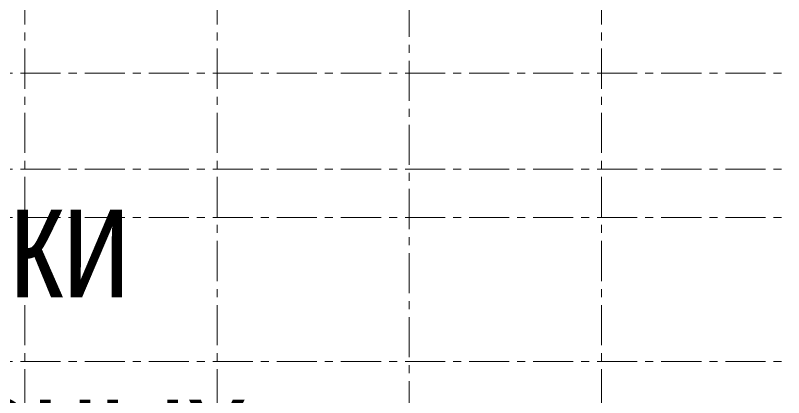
# Model space of a CAD drawing. Header units: millimetres. Extents: x -455656 to 9247092, y 0 to 412358.
# Drawn here: x -323470 to -299487, y 341134 to 353059 of the extents above; entities that cross this region are included whole.
import ezdxf
from ezdxf import colors
from ezdxf.entities.mleader import LeaderData, LeaderLine
from ezdxf.enums import TextEntityAlignment as Align
from ezdxf.math import Vec2, Vec3

# ---------------------------------------------------------------- set-up
doc = ezdxf.new("R2018")
doc.units = ezdxf.units.MM
doc.header["$MEASUREMENT"] = 0
doc.linetypes.add('CENTER', pattern=[2, 1.25, -0.25, 0.25, -0.25])
doc.layers.get('0').update_dxf_attribs({"color": 250, "lineweight": 9})
doc.layers.add('АР_Названия помещений', color=124, linetype='Continuous', lineweight=5, plot=False)
for name, color, linetype, lineweight in [('АР_Номер помещения', 1, 'Continuous', 25), ('АР_Помещения_площадь', 19, 'Continuous', 9), ('подлога', 250, 'Continuous', 9)]:
    doc.layers.add(name, color=color, linetype=linetype, lineweight=lineweight)
doc.styles.add('ISOCPEUR', font='isocpeur.ttf', dxfattribs={"width": 0.7})
doc.styles.get("Standard").update_dxf_attribs({"font": 'isocpeur.ttf'})

# ---------------------------------------------------------------- blocks, each defined once
blk = doc.blocks.new('*U272')
at = {"color": 7, "style": 'ISOCPEUR', "width": 0.7, "flags": 1}
blk.add_attdef('КАТЕГОРИЯ', (-499.1655280450395, -2092.186355050572), '', height=250, dxfattribs=at)
at = {"layer": 'АР_Номер помещения', "color": 7, "style": 'ISOCPEUR', "width": 0.7}
blk.add_attdef('НОМЕР_ПОМЕЩЕНИЯ', text='', height=300, dxfattribs=at).set_placement((-11974.07101150777, -849.2380251303753), align=Align.MIDDLE_CENTER)
at = {"layer": 'АР_Помещения_площадь', "color": 7, "lineweight": 30, "width": 0.7, "flags": 104}
blk.add_attdef('ИМЯ_ПОМЕЩЕНИЯ', text='', height=100, dxfattribs=at).set_placement((157.6277002443094, 1217.141369806137), align=Align.MIDDLE_CENTER)
at = {"layer": 'АР_Помещения_площадь', "color": 7, "style": 'ISOCPEUR', "width": 0.7}
blk.add_attdef('ПЛОЩАДЬ_ПОМЕЩЕНИЯ', text='', height=200, dxfattribs=at).set_placement((-11648.2094936894, -1850.74696548065), align=Align.MIDDLE_RIGHT)
blk = doc.blocks.new('_DotSmall')
at = {"color": 0, "linetype": 'ByBlock', "const_width": 0.5}
blk.add_lwpolyline([(-0.0625, 0, 1), (0.0625, 0, 1)], format="xyb", close=True, dxfattribs=at)

msp = doc.modelspace()

# ---------------------------------------------------------------- linework, layer by layer
at = {"layer": 'подлога', "linetype": 'CENTER', "ltscale": 1000}
for p, q in [((-323172.0711264503, 382020.6513644527), (-323172.0711264503, 326288.3028007622)), ((-317172.0711264502, 382020.6513644527), (-317172.0711264502, 326288.3028007622)), ((-305172.0711264501, 382020.6513644527), (-305172.0711264501, 326288.3028007622)), ((-311172.0711264502, 381642.4486035834), (-311172.0711264502, 325910.1000398931)), ((-359305.7650579242, 351258.1824583525), (-276127.363003205, 351258.1824583525)), ((-359305.7650579242, 348258.1824583525), (-276127.363003205, 348258.1824583525)), ((-359305.7650579242, 346758.1824583525), (-276127.363003205, 346758.1824583525)), ((-359305.7650579242, 342258.1824583525), (-276127.363003205, 342258.1824583525))]:
    msp.add_line(p, q, dxfattribs=at)

# ---------------------------------------------------------------- block references
at = {"layer": 'подлога', "color": 7}
ref = msp.add_blockref('*U272', (-322053.1488378855, 365875.752495448), dxfattribs=at)
lines = msp.add_mtext('\\W0.8000;Техническое помещение для прокладки инженерных коммуникаций', dxfattribs={"layer": 'АР_Названия помещений', "insert": (-338172.0711264507, 365596.5), "char_height": 3554.348003741616, "width": 926.9399707174232, "attachment_point": 1})
ref.add_attrib('ИМЯ_ПОМЕЩЕНИЯ', '', (-338172.0711264507, 365596.5), dxfattribs={"flags": 104}).embed_mtext(lines)

# ---------------------------------------------------------------- leaders
at = {"layer": 'подлога'}
ml = msp.add_multileader_mtext('Standard', dxfattribs=at)
ml.set_content('{\\W0.8;-2,550}', color=256, style='ISOCPEUR')
ml.set_leader_properties(color=256, linetype='Continuous', lineweight=-1)
ml.set_arrow_properties(name='DOTSMALL')
ml.build(insert=Vec2(0, 0))
ml.multileader.update_dxf_attribs({"has_text_frame": 1, "text_left_attachment_type": 4, "text_right_attachment_type": 4, "dogleg_length": 100, "arrow_head_size": 180})
ctx = ml.context
ctx.base_point, ctx.char_height, ctx.arrow_head_size, ctx.landing_gap_size, ctx.plane_origin = Vec3(-302775.822290387, 371600.763862584, -1.961751612303354), 250, 180, 50, Vec3(-302295.4889269536, 369356.745469789, -1.961751612303354)
ctx.left_attachment, ctx.right_attachment = 4, 4
notes = []
notes.append((ctx, [(0, (0, 0, 0), (0, 0), (1, 0), 1, [])]))
ctx.mtext.insert, ctx.mtext.width, ctx.mtext.defined_height, ctx.mtext.line_spacing_style, ctx.mtext.flow_direction = Vec3(-302725.822290387, 371934.0971959173, -1.961751612303354), 801.0864057841361, 330.709552927064, 2, 5
ml = msp.add_multileader_mtext('Standard', dxfattribs=at)
ml.set_content('{\\W0.8;-2,550}', color=256, style='ISOCPEUR')
ml.set_leader_properties(color=256, linetype='Continuous', lineweight=-1)
ml.set_arrow_properties(name='DOTSMALL')
ml.build(insert=Vec2(0, 0))
ml.multileader.update_dxf_attribs({"has_text_frame": 1, "text_left_attachment_type": 4, "text_right_attachment_type": 4, "dogleg_length": 100, "arrow_head_size": 180})
ctx = ml.context
ctx.base_point, ctx.char_height, ctx.arrow_head_size, ctx.landing_gap_size, ctx.plane_origin = Vec3(-314736.0148765142, 367730.7763382189, -1.961751612303354), 250, 180, 50, Vec3(-314255.6815130808, 365486.7579454239, -1.961751612303354)
ctx.left_attachment, ctx.right_attachment = 4, 4
notes.append((ctx, [(0, (0, 0, 0), (0, 0), (1, 0), 1, [])]))
ctx.mtext.insert, ctx.mtext.width, ctx.mtext.defined_height, ctx.mtext.line_spacing_style, ctx.mtext.flow_direction = Vec3(-314686.0148765142, 368064.1096715522, -1.961751612303354), 801.0864057841361, 330.709552927064, 2, 5
ml = msp.add_multileader_mtext('Standard', dxfattribs=at)
ml.set_content('{\\W0.8;-2,250}', color=256, style='ISOCPEUR')
ml.set_leader_properties(color=256, linetype='Continuous', lineweight=-1)
ml.set_arrow_properties(name='DOTSMALL')
ml.build(insert=Vec2(0, 0))
ml.multileader.update_dxf_attribs({"has_text_frame": 1, "text_left_attachment_type": 4, "text_right_attachment_type": 4, "dogleg_length": 100, "arrow_head_size": 180})
ctx = ml.context
ctx.base_point, ctx.char_height, ctx.arrow_head_size, ctx.landing_gap_size, ctx.plane_origin = Vec3(-336127.5, 364643.3569053825, 1.149675994230903e-08), 250, 180, 50, Vec3(-337173.9636271417, 363586.262695511, 1.149675994230903e-08)
ctx.left_attachment, ctx.right_attachment = 4, 4
notes.append((ctx, [(0, (0, 0, 0), (0, 0), (1, 0), 1, [])]))
ctx.mtext.insert, ctx.mtext.width, ctx.mtext.defined_height, ctx.mtext.line_spacing_style, ctx.mtext.flow_direction = Vec3(-336077.5, 364976.6902387158, 1.149675994230903e-08), 769.9889591111103, 343.8884462512117, 2, 5
ml = msp.add_multileader_mtext('Standard', dxfattribs=at)
ml.set_content('{\\W0.8;-2,650}', color=256, style='ISOCPEUR')
ml.set_leader_properties(color=256, linetype='Continuous', lineweight=-1)
ml.set_arrow_properties(name='DOTSMALL')
ml.build(insert=Vec2(0, 0))
ml.multileader.update_dxf_attribs({"has_text_frame": 1, "text_left_attachment_type": 4, "text_right_attachment_type": 4, "dogleg_length": 100, "arrow_head_size": 180})
ctx = ml.context
ctx.base_point, ctx.char_height, ctx.arrow_head_size, ctx.landing_gap_size, ctx.plane_origin = Vec3(-302139.5, 361891.1666666667), 250, 180, 50, Vec3(-302336.2563643702, 360160.3541723344)
ctx.left_attachment, ctx.right_attachment = 4, 4
notes.append((ctx, [(0, (0, 0, 0), (0, 0), (1, 0), 1, [])]))
ctx.mtext.insert, ctx.mtext.width, ctx.mtext.defined_height, ctx.mtext.line_spacing_style, ctx.mtext.flow_direction = Vec3(-302089.5, 362224.5), 881.1857792269554, 430.9869369475685, 2, 5
ml = msp.add_multileader_mtext('Standard', dxfattribs=at)
ml.set_content('{\\W0.8;-2,250}', color=256, style='ISOCPEUR')
ml.set_leader_properties(color=256, linetype='Continuous', lineweight=-1)
ml.set_arrow_properties(name='DOTSMALL')
ml.build(insert=Vec2(0, 0))
ml.multileader.update_dxf_attribs({"has_text_frame": 1, "text_left_attachment_type": 4, "text_right_attachment_type": 4, "dogleg_length": 100, "arrow_head_size": 180})
ctx = ml.context
ctx.base_point, ctx.char_height, ctx.arrow_head_size, ctx.landing_gap_size, ctx.plane_origin = Vec3(-331840.154250443, 351044.3794423229), 250, 180, 50, Vec3(-332043.5857456718, 349766.2601372747)
ctx.left_attachment, ctx.right_attachment = 4, 4
notes.append((ctx, [(0, (0, 0, 0), (0, 0), (1, 0), 1, [])]))
ctx.mtext.insert, ctx.mtext.width, ctx.mtext.defined_height, ctx.mtext.line_spacing_style, ctx.mtext.flow_direction = Vec3(-331790.154250443, 351377.7127756562), 769.9889591111103, 343.8884462512117, 2, 5
ml = msp.add_multileader_mtext('Standard', dxfattribs=at)
ml.set_content('{\\W0.8;-2,500}', color=256, style='ISOCPEUR')
ml.set_leader_properties(color=256, linetype='Continuous', lineweight=-1)
ml.set_arrow_properties(name='DOTSMALL')
ml.build(insert=Vec2(0, 0))
ml.multileader.update_dxf_attribs({"has_text_frame": 1, "text_left_attachment_type": 4, "text_right_attachment_type": 4, "dogleg_length": 100, "arrow_head_size": 180})
ctx = ml.context
ctx.base_point, ctx.char_height, ctx.arrow_head_size, ctx.landing_gap_size, ctx.plane_origin = Vec3(-348917.0973499473, 349825.298962847), 250, 180, 50, Vec3(-348638.5747472714, 349258.7820660508)
ctx.left_attachment, ctx.right_attachment = 4, 4
notes.append((ctx, [(0, (0, 0, 0), (0, 0), (1, 0), 1, [])]))
ctx.mtext.insert, ctx.mtext.width, ctx.mtext.line_spacing_style, ctx.mtext.flow_direction = Vec3(-348867.0973499473, 350158.6322961804), 749.6898238170077, 2, 5
ml = msp.add_multileader_mtext('Standard', dxfattribs=at)
ml.set_content('{\\W0.8;-2,400}', color=256, style='ISOCPEUR')
ml.set_leader_properties(color=256, linetype='Continuous', lineweight=-1)
ml.set_arrow_properties(name='DOTSMALL')
ml.build(insert=Vec2(0, 0))
ml.multileader.update_dxf_attribs({"has_text_frame": 1, "text_left_attachment_type": 4, "text_right_attachment_type": 4, "dogleg_length": 100, "arrow_head_size": 180})
ctx = ml.context
ctx.base_point, ctx.char_height, ctx.arrow_head_size, ctx.landing_gap_size, ctx.plane_origin = Vec3(-345559.5692911246, 349591.099752096), 250, 180, 50, Vec3(-345640.9627409738, 348312.9804470478)
ctx.left_attachment, ctx.right_attachment = 4, 4
notes.append((ctx, [(0, (0, 0, 0), (0, 0), (1, 0), 1, [])]))
ctx.mtext.insert, ctx.mtext.width, ctx.mtext.defined_height, ctx.mtext.line_spacing_style, ctx.mtext.flow_direction = Vec3(-345509.5692911246, 349924.4330854293), 769.9889591111103, 343.8884462512117, 2, 5
for ctx, leaders in notes:
    for number, flags, end, landing, length, lines in leaders:
        leader = LeaderData()
        leader.index, (leader.has_last_leader_line, leader.has_dogleg_vector, leader.attachment_direction) = number, flags
        leader.last_leader_point, leader.dogleg_vector, leader.dogleg_length = Vec3(end), Vec3(landing), length
        for number, points, colour, breaks in lines:
            line = LeaderLine()
            line.index, line.vertices, line.color, line.breaks = number, Vec3.list(points), colors.encode_raw_color(colour), breaks
            leader.lines.append(line)
        ctx.leaders.append(leader)

doc.saveas('drawing.dxf')
